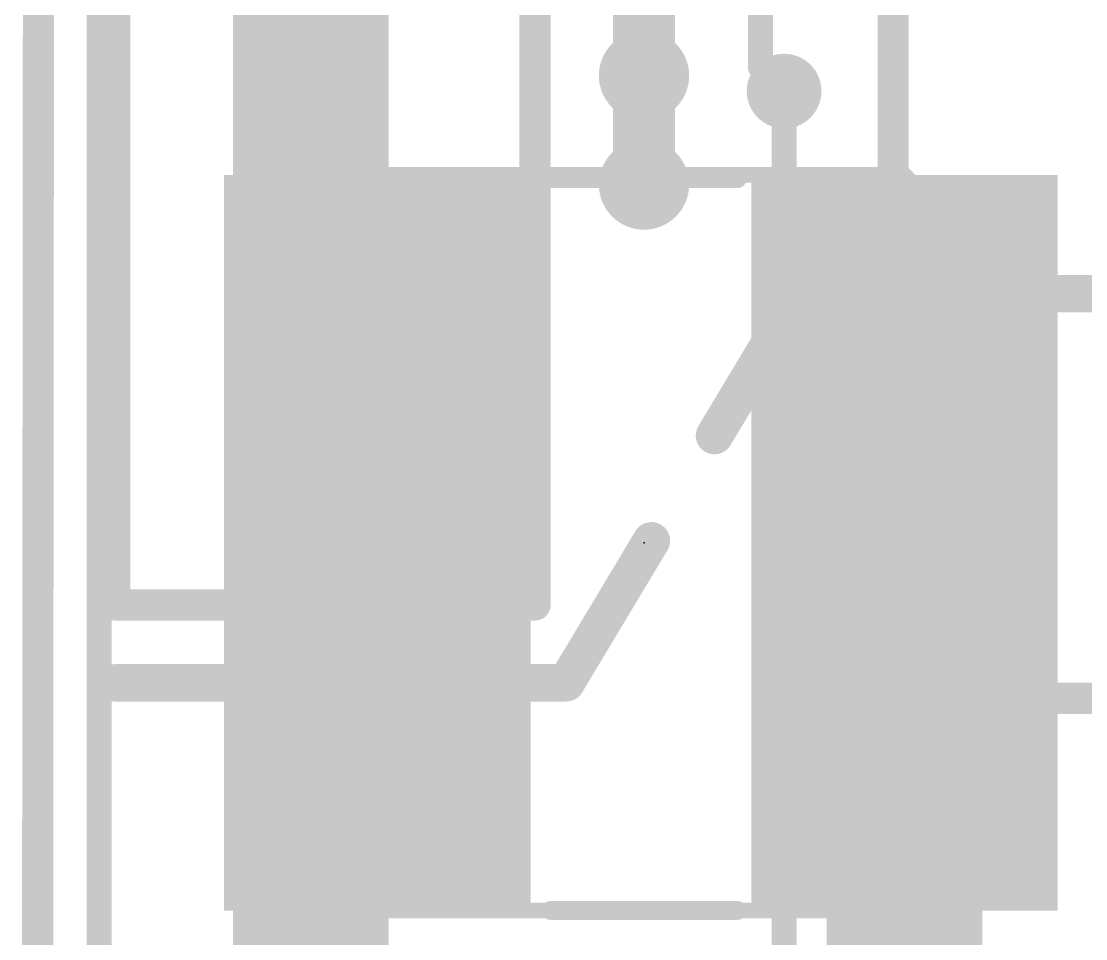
# Model space of a CAD drawing. Extents: x -9 to 98, y -32 to 31.
# Drawn here: x -0.13 to 8.56, y 7.44 to 14.92 of the extents above; entities that cross this region are included whole.
import ezdxf

# ---------------------------------------------------------------- set-up
doc = ezdxf.new("R2010")
doc.units = 0
for name, color, linetype in [('1', 12, 'CONTINUOUS'), ('16', 132, 'CONTINUOUS'), ('18', 110, 'CONTINUOUS'), ('20', 31, 'CONTINUOUS'), ('21', 41, 'CONTINUOUS'), ('22', 40, 'CONTINUOUS'), ('23', 53, 'CONTINUOUS'), ('51', 53, 'CONTINUOUS')]:
    doc.layers.add(name, color=color, linetype=linetype)

# ---------------------------------------------------------------- blocks, each defined once
blk = doc.blocks.new('RECT')
blk.add_solid([(-0.5, -0.5), (0.5, -0.5), (-0.5, 0.5), (0.5, 0.5)])
blk = doc.blocks.new('ROUNDV')
at = {"const_width": 0.5}
blk.add_lwpolyline([(0, -0.25, 1), (0, 0.25, 1), (0, -0.25)], format="xyb", dxfattribs=at)

msp = doc.modelspace()

# ---------------------------------------------------------------- linework, layer by layer
at = {"layer": '1'}
for points, const_width in [([(6.985, 17.145), (6.985, 9.398)], 0.254), ([(0.635, 10.16), (0.635, 16.51)], 0.254), ([(4.064, 16.51), (4.064, 10.16)], 0.254), ([(4.953, 15.8449), (4.953, 14.478)], 0.508), ([(5.903, 15.8449), (5.903, 14.544)], 0.2032), ([(4.953, 14.478), (4.953, 13.589)], 0.508), ([(5.903, 14.544), (6.096, 14.351)], 0.2032), ([(7.078, 10.668), (7.078, 5.554)], 1.27), ([(4.064, 10.16), (0.635, 10.16)], 0.254), ([(6.985, 9.398), (9.017, 9.398)], 0.254)]:
    msp.add_lwpolyline(points, dxfattribs=dict(at, const_width=const_width))
for points, const_width in [([(5.08, 14.478, 1), (4.826, 14.478)], 0.254), ([(4.826, 14.478, 1), (5.08, 14.478)], 0.254), ([(5.9389, 14.5799, 1), (5.8671, 14.5081)], 0.1016), ([(5.8522, 14.544, 1), (5.9538, 14.544)], 0.1016), ([(6.0601, 14.3151, 1), (6.1319, 14.3869)], 0.1016), ([(4.826, 13.589, 1), (5.08, 13.589)], 0.254), ([(7.3955, 10.668, 1), (6.7605, 10.668)], 0.635), ([(0.635, 10.2235, 1), (0.635, 10.0965)], 0.127), ([(4.064, 10.0965, 1), (4.064, 10.2235)], 0.127), ([(0.5715, 10.16, 1), (0.6985, 10.16)], 0.127), ([(4.0005, 10.16, 1), (4.1275, 10.16)], 0.127), ([(6.985, 9.4615, 1), (6.985, 9.3345)], 0.127), ([(6.9215, 9.398, 1), (7.0485, 9.398)], 0.127)]:
    msp.add_lwpolyline(points, format="xyb", dxfattribs=dict(at, const_width=const_width))
at = {"layer": '16'}
for points, const_width in [([(0, 0), (0.0254, 29.8196)], 0.254), ([(0.508, 1.27), (0.508, 28.829)], 0.2032), ([(2.2352, 2.54), (2.2352, 16.8402)], 1.27), ([(6.096, 14.351), (6.096, 4.318)], 0.2032)]:
    msp.add_lwpolyline(points, dxfattribs=dict(at, const_width=const_width))
at = {"layer": '16', "const_width": 0.1016}
msp.add_lwpolyline([(6.1468, 14.351, 1), (6.0452, 14.351)], format="xyb", dxfattribs=at)
at = {"layer": '20', "const_width": 0.2032}
msp.add_lwpolyline([(0, 24.765), (0, 1.27)], dxfattribs=at)
at = {"layer": '21', "const_width": 0.1524}
for points in [[(4.191, 13.637), (5.715, 13.637)], [(4.191, 7.668), (5.715, 7.668)]]:
    msp.add_lwpolyline(points, dxfattribs=at)
at = {"layer": '21', "const_width": 0.0762}
for points in [[(4.191, 13.6751, 1), (4.191, 13.5989)], [(5.715, 13.5989, 1), (5.715, 13.6751)], [(4.191, 7.7061, 1), (4.191, 7.6299)], [(5.715, 7.6299, 1), (5.715, 7.7061)]]:
    msp.add_lwpolyline(points, format="xyb", dxfattribs=at)
at = {"layer": '22', "const_width": 0.3048}
for points in [[(5.5277, 11.5412), (6.223, 12.7)], [(6.223, 12.7), (7.2689, 12.7)], [(8.2689, 12.7), (9.3148, 12.7)], [(4.318, 9.525), (5.0133, 10.6838)], [(0.635, 9.525), (1.9765, 9.525)], [(2.9765, 9.525), (4.318, 9.525)]]:
    msp.add_lwpolyline(points, dxfattribs=at)
at = {"layer": '22', "const_width": 0.1524}
for points in [[(6.223, 12.7762, 1), (6.223, 12.6238)], [(6.2883, 12.6608, 1), (6.1577, 12.7392)], [(7.2689, 12.6238, 1), (7.2689, 12.7762)], [(8.2689, 12.7762, 1), (8.2689, 12.6238)], [(5.4624, 11.5805, 1), (5.5931, 11.502)], [(5.0786, 10.6445, 1), (4.9479, 10.723)], [(0.635, 9.6012, 1), (0.635, 9.4488)], [(1.9765, 9.4488, 1), (1.9765, 9.6012)], [(2.9765, 9.6012, 1), (2.9765, 9.4488)], [(4.2527, 9.5642, 1), (4.3833, 9.4858)], [(4.318, 9.4488, 1), (4.318, 9.6012)]]:
    msp.add_lwpolyline(points, format="xyb", dxfattribs=at)
at = {"layer": '23'}
msp.add_point((4.953, 10.668), dxfattribs=at)
at = {"layer": '51', "const_width": 0.127}
for points in [[(1.778, 12.668), (2.778, 13.668)], [(2.778, 13.668), (7.078, 13.668)], [(7.078, 13.668), (8.078, 12.668)], [(1.778, 8.668), (1.778, 12.668)], [(8.078, 12.668), (8.078, 8.668)], [(2.778, 7.668), (1.778, 8.668)], [(8.078, 8.668), (7.078, 7.668)], [(7.078, 7.668), (2.778, 7.668)]]:
    msp.add_lwpolyline(points, dxfattribs=at)
at = {"layer": '51', "const_width": 0.0635}
for points in [[(2.778, 13.6998, 1), (2.778, 13.6363)], [(2.8005, 13.6455, 1), (2.7555, 13.6905)], [(7.1005, 13.6905, 1), (7.0555, 13.6455)], [(7.078, 13.6363, 1), (7.078, 13.6998)], [(1.7555, 12.6905, 1), (1.8005, 12.6455)], [(1.8097, 12.668, 1), (1.7463, 12.668)], [(8.1098, 12.668, 1), (8.0463, 12.668)], [(8.0555, 12.6455, 1), (8.1005, 12.6905)], [(1.8005, 8.6905, 1), (1.7555, 8.6455)], [(1.7463, 8.668, 1), (1.8097, 8.668)], [(8.0463, 8.668, 1), (8.1098, 8.668)], [(8.1005, 8.6455, 1), (8.0555, 8.6905)], [(2.778, 7.6997, 1), (2.778, 7.6363)], [(7.078, 7.6363, 1), (7.078, 7.6997)], [(2.7555, 7.6455, 1), (2.8005, 7.6905)], [(7.0555, 7.6905, 1), (7.1005, 7.6455)]]:
    msp.add_lwpolyline(points, format="xyb", dxfattribs=at)

# ---------------------------------------------------------------- block references
at = {"layer": '1', "xscale": 6, "yscale": 2.5, "rotation": 90}
for p in [(2.778, 10.668), (7.078, 10.668)]:
    msp.add_blockref('RECT', p, dxfattribs=at)
at = {"layer": '18'}
for p, xscale, yscale in [((4.953, 14.478), 0.7366, 0.7366), ((4.953, 14.478), 0.7366, 0.7366), ((6.096, 14.351), 0.6096, 0.6096), ((6.096, 14.351), 0.6096, 0.6096), ((4.953, 13.589), 0.7366, 0.7366), ((4.953, 13.589), 0.7366, 0.7366)]:
    msp.add_blockref('ROUNDV', p, dxfattribs=dict(at, xscale=xscale, yscale=yscale))

doc.saveas('drawing.dxf')
